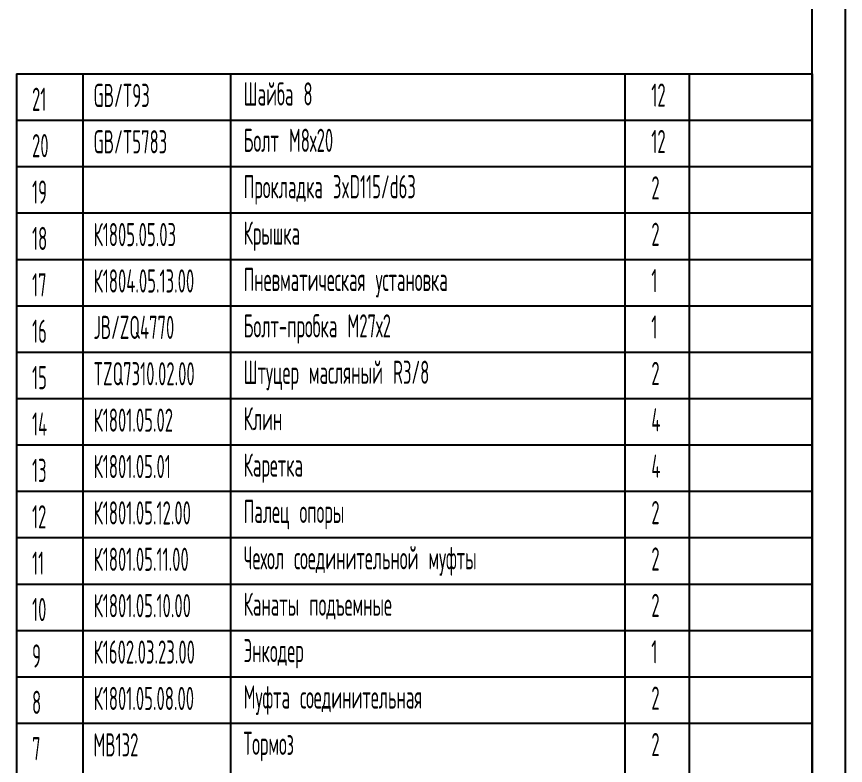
# Model space of a CAD drawing. Header units: millimetres. Extents: x 0 to 14700, y -398 to 10395.
# Drawn here: x 10325 to 14700, y 3471 to 7427 of the extents above; entities that cross this region are included whole.
import ezdxf

# ---------------------------------------------------------------- set-up
doc = ezdxf.new("R2010")
doc.units = ezdxf.units.MM
doc.header["$LTSCALE"] = 350
doc.layers.add('01', color=7, linetype='Continuous')
doc.layers.add('02', color=1, linetype='Continuous')
doc.styles.add('HZLIB', font='TXT.shx', dxfattribs={"width": 0.5, "height": 122.5})

# ---------------------------------------------------------------- blocks, each defined once
blk = doc.blocks.new('*U149')
at = {"layer": '01'}
blk.add_lwpolyline([(415, 5), (415, 292)], dxfattribs=at)
at = {"layer": '02'}
blk.add_lwpolyline([(420, 0), (420, 297)], dxfattribs=at)

msp = doc.modelspace()

# ---------------------------------------------------------------- linework, layer by layer
for p, q in [((10325, 7124.46), (10325, 1734.46)), ((10325, 7124.46), (14525, 7124.46)), ((10675, 7124.46), (10675, 1734.46)), ((11454.63, 7124.46), (11454.63, 1734.46)), ((13536.21, 7124.46), (13536.21, 1734.46)), ((13875.15, 7124.46), (13875.15, 1734.46)), ((14525, 7124.46), (14525, 1734.46)), ((10325, 6879.46), (14525, 6879.46)), ((10325, 6634.46), (14525, 6634.46)), ((10325, 6389.46), (14525, 6389.46)), ((10325, 6144.46), (14525, 6144.46)), ((10325, 5899.46), (14525, 5899.46)), ((10325, 5654.46), (14525, 5654.46)), ((10325, 5409.46), (14525, 5409.46)), ((10325, 5164.46), (14525, 5164.46)), ((10325, 4919.46), (14525, 4919.46)), ((10325, 4674.46), (14525, 4674.46)), ((10325, 4429.46), (14525, 4429.46)), ((10325, 4184.46), (14525, 4184.46)), ((10325, 3939.46), (14525, 3939.46)), ((10325, 3694.46), (14525, 3694.46))]:
    msp.add_line(p, q)

# ---------------------------------------------------------------- block references
at = {"layer": '01', "xscale": 35, "yscale": 35, "zscale": 35}
msp.add_blockref('*U149', (0, 0), dxfattribs=at)

# ---------------------------------------------------------------- texts
at = {"style": 'HZLIB', "width": 0.5}
for s, p in [('21', (10406.67, 6928.46)), ('GB/T93', (10731.13, 6948.86)), ('Шайба 8', (11523.39, 6956.77)), ('12', (13675.51, 6950.55)), ('GB/T5783', (10731.13, 6703.86)), ('Болт М8х20', (11523.39, 6711.77)), ('12', (13675.51, 6705.55)), ('20', (10406.67, 6683.46)), ('Прокладка 3xD115/d63', (11523.39, 6466.77)), ('2', (13675.51, 6460.55)), ('19', (10406.67, 6438.46)), ('Крышка', (11523.39, 6221.77)), ('18', (10406.67, 6193.46)), ('К1805.05.03', (10731.13, 6213.86)), ('2', (13675.51, 6215.55)), ('К1804.05.13.00', (10731.13, 5968.86)), ('Пневматическая установка', (11523.39, 5976.77)), ('1', (13675.51, 5970.55)), ('17', (10406.67, 5948.46)), ('16', (10406.67, 5703.46)), ('JB/ZQ4770', (10731.13, 5723.86)), ('Болт-пробка М27х2', (11523.39, 5731.77)), ('1', (13675.51, 5725.55)), ('TZQ7310.02.00', (10731.13, 5478.86)), ('Штуцер масляный R3/8', (11523.39, 5486.77)), ('2', (13675.51, 5480.55)), ('15', (10406.67, 5458.46)), ('К1801.05.02', (10731.13, 5233.86)), ('Клин', (11523.39, 5241.77)), ('4', (13675.51, 5235.55)), ('14', (10406.67, 5213.46)), ('Каретка', (11523.39, 4996.77)), ('13', (10406.67, 4968.46)), ('К1801.05.01', (10731.13, 4988.86)), ('4', (13675.51, 4990.55)), ('К1801.05.12.00', (10731.13, 4743.86)), ('Палец опоры', (11523.39, 4751.77)), ('2', (13675.51, 4745.56)), ('12', (10406.67, 4723.46)), ('11', (10406.67, 4478.46)), ('К1801.05.11.00', (10731.13, 4498.86)), ('Чехол соединительной муфты', (11523.39, 4506.77)), ('2', (13675.51, 4500.56)), ('К1801.05.10.00', (10731.13, 4253.87)), ('Канаты подъемные', (11523.39, 4261.77)), ('2', (13675.51, 4255.56)), ('10', (10406.67, 4233.46)), ('К1602.03.23.00', (10731.13, 4008.87)), ('Энкодер', (11523.39, 4016.77)), ('1', (13675.51, 4010.56)), ('9', (10406.67, 3988.46)), ('Муфта соединительная', (11523.39, 3771.77)), ('8', (10406.67, 3743.46)), ('К1801.05.08.00', (10731.13, 3763.87)), ('2', (13675.51, 3765.56)), ('MB132', (10731.13, 3518.87)), ('Тормоз', (11523.39, 3526.77)), ('2', (13675.51, 3520.56)), ('7', (10406.67, 3498.46))]:
    msp.add_text(s, height=122.5, dxfattribs=at).set_placement(p)

doc.saveas('drawing.dxf')
